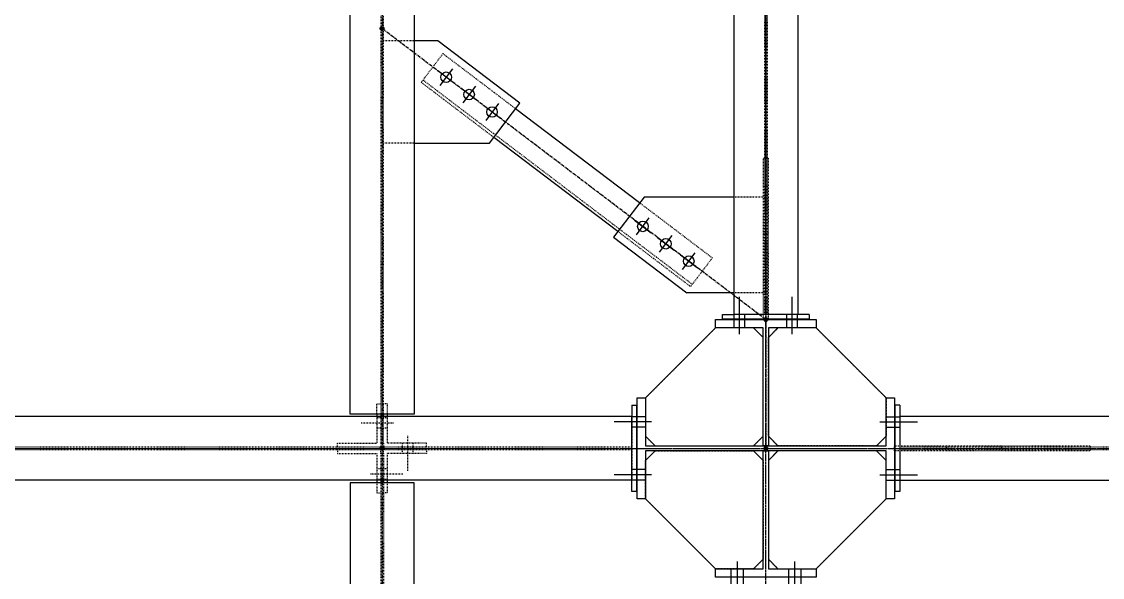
# Model space of a CAD drawing. Header units: millimetres. Extents: x 2102 to 20742, y 12631 to 26594.
# Drawn here: x 15581 to 17834, y 21052 to 22210 of the extents above; entities that cross this region are included whole.
import ezdxf

# ---------------------------------------------------------------- set-up
doc = ezdxf.new("R2010")
doc.units = ezdxf.units.MM
for name, pattern in [('CENTER', [12.7, 7.9375, -1.5875, 1.5875, -1.5875]), ('DXK_LINE_DOT2', [3.9198, 1.9599, -1.9599]), ('DXK_LINE_DOT5', [7.8785, 2.979, -0.9799, 0.9799, -0.9799, 0.9799, -0.9799])]:
    doc.linetypes.add(name, pattern=pattern)
for name, color, linetype in [('1', 7, 'Continuous'), ('2', 7, 'Continuous'), ('4', 7, 'Continuous')]:
    doc.layers.add(name, color=color, linetype=linetype)

# ---------------------------------------------------------------- blocks, each defined once
blk = doc.blocks.new('GridLine-116860372-116903 - 114867')
at = {"layer": '2', "color": 7, "linetype": 'DXK_LINE_DOT5'}
blk.add_line((20200.6, 12454.5), (20200.6, 27661.7), dxfattribs=at)
blk = doc.blocks.new('GridLine-116860372-116906 - 114867')
at = {"layer": '2', "color": 7, "linetype": 'DXK_LINE_DOT5'}
blk.add_line((2535.4, 21320.8), (24512.1, 21320.8), dxfattribs=at)
blk = doc.blocks.new('Part-116860372-114957 - 114867')
at = {"layer": '2', "color": 2, "linetype": 'Continuous'}
for p, q in [((20193.8, 21314.1), (20193.8, 21314.1)), ((20193.8, 21007.1), (20193.8, 21314.1)), ((20193.8, 21314.1), (20207.3, 21314.1)), ((20207.3, 21314.1), (20207.3, 21314.1)), ((20207.3, 21314.1), (20207.3, 21007.1)), ((20069.3, 21007.1), (20069.3, 21007.1)), ((20069.3, 20985.4), (20069.3, 21007.1)), ((20069.3, 21007.1), (20193.8, 21007.1)), ((20069.3, 20985.4), (20069.3, 20985.4)), ((20331.8, 20985.4), (20069.3, 20985.4)), ((20193.8, 21007.1), (20193.8, 21007.1)), ((20207.3, 21007.1), (20207.3, 21007.1)), ((20207.3, 21007.1), (20331.8, 21007.1)), ((20331.8, 21007.1), (20331.8, 21007.1)), ((20331.8, 21007.1), (20331.8, 20985.4)), ((20331.8, 20985.4), (20331.8, 20985.4))]:
    blk.add_line(p, q, dxfattribs=at)
blk = doc.blocks.new('Part-116860372-114980 - 114867')
at = {"layer": '4', "linetype": 'Continuous'}
blk.add_hatch(color=4, dxfattribs=at).paths.add_polyline_path([(20200.6, 21315.8, -1), (20200.6, 21325.8, -1)])
at = {"layer": '1', "color": 6, "linetype": 'DXK_LINE_DOT2'}
for p, q in [((23601.4, 21324.4), (20549.8, 21324.4)), ((23601.4, 21317.3), (20549.8, 21317.3))]:
    blk.add_line(p, q, dxfattribs=at)
at = {"layer": '2', "color": 2, "linetype": 'Continuous'}
for p, q in [((20549.8, 21404.1), (20549.8, 21237.6)), ((23601.4, 21404.1), (20549.8, 21404.1)), ((20549.8, 21237.6), (23601.4, 21237.6))]:
    blk.add_line(p, q, dxfattribs=at)
at = {"layer": '4', "color": 4, "linetype": 'CENTER'}
blk.add_line((20200.6, 21320.8), (23950.6, 21320.8), dxfattribs=at)
at = {"layer": '4', "color": 4, "linetype": 'Continuous'}
blk.add_circle((20200.6, 21320.8), 5, dxfattribs=at)
blk = doc.blocks.new('Part-116860372-114974 - 114867')
at = {"layer": '4', "linetype": 'Continuous'}
for points in [[(19200.6, 25065.8, -1), (19200.6, 25075.8, -1)], [(19200.6, 21315.8, -1), (19200.6, 21325.8, -1)]]:
    blk.add_hatch(color=4, dxfattribs=at).paths.add_polyline_path(points)
at = {"layer": '1', "color": 6, "linetype": 'DXK_LINE_DOT2'}
for p, q in [((19283.8, 25054.1), (19117.3, 25054.1)), ((19117.3, 25054.1), (19117.3, 24939.6)), ((19197, 25054.1), (19197, 24939.6)), ((19204.1, 25054.1), (19204.1, 23580.8)), ((19283.8, 25054.1), (19283.8, 24939.6)), ((19197, 24933.3), (19197, 21410.3)), ((19204.1, 21410.3), (19204.1, 23580.8)), ((19197, 21404.1), (19197, 21334.4)), ((19204.1, 21334.4), (19204.1, 21404.1)), ((19197, 21334.4), (19204.1, 21334.4))]:
    blk.add_line(p, q, dxfattribs=at)
at = {"layer": '2', "color": 2, "linetype": 'Continuous'}
for p, q in [((19117.3, 21410.3), (19117.3, 24939.6)), ((19283.8, 24933.3), (19117.3, 24933.3)), ((19197, 24939.6), (19197, 24933.3)), ((19204.1, 24939.6), (19204.1, 24933.3)), ((19283.8, 24939.6), (19283.8, 21410.3)), ((19283.8, 21410.3), (19117.3, 21410.3)), ((19197, 21410.3), (19197, 21404.1)), ((19204.1, 21404.1), (19204.1, 21410.3))]:
    blk.add_line(p, q, dxfattribs=at)
at = {"layer": '4', "color": 4, "linetype": 'CENTER'}
blk.add_line((19200.6, 25070.8), (19200.6, 21320.8), dxfattribs=at)
at = {"layer": '4', "color": 4, "linetype": 'Continuous'}
for centre in [(19200.6, 25070.8), (19200.6, 21320.8)]:
    blk.add_circle(centre, 5, dxfattribs=at)
blk = doc.blocks.new('Part-116860372-114976 - 114867')
at = {"layer": '4', "linetype": 'Continuous'}
for points in [[(19200.6, 21315.8, -1), (19200.6, 21325.8, -1)], [(19200.6, 19065.8, -1), (19200.6, 19075.8, -1)]]:
    blk.add_hatch(color=4, dxfattribs=at).paths.add_polyline_path(points)
at = {"layer": '1', "color": 6, "linetype": 'DXK_LINE_DOT2'}
for p, q in [((19197, 21307.3), (19197, 21204.8)), ((19204.1, 21307.3), (19197, 21307.3)), ((19204.1, 21307.3), (19204.1, 21237.6)), ((19204.1, 21231.3), (19204.1, 19233.3)), ((19197, 21204.8), (19197, 19233.3)), ((19117.3, 19227.1), (19117.3, 19087.1)), ((19197, 19227.1), (19197, 19087.1)), ((19204.1, 19227.1), (19204.1, 19087.1)), ((19283.8, 19227.1), (19283.8, 19087.1)), ((19283.8, 19087.1), (19117.3, 19087.1))]:
    blk.add_line(p, q, dxfattribs=at)
at = {"layer": '2', "color": 2, "linetype": 'Continuous'}
for p, q in [((19197, 21237.6), (19197, 21231.3)), ((19204.1, 21237.6), (19204.1, 21231.3)), ((19117.3, 21231.3), (19117.3, 19227.1)), ((19283.8, 21231.3), (19117.3, 21231.3)), ((19283.8, 19227.1), (19283.8, 21231.3)), ((19283.8, 19233.3), (19117.3, 19233.3)), ((19197, 19233.3), (19197, 19227.1)), ((19204.1, 19233.3), (19204.1, 19227.1))]:
    blk.add_line(p, q, dxfattribs=at)
at = {"layer": '4', "color": 4, "linetype": 'CENTER'}
blk.add_line((19200.6, 21320.8), (19200.6, 19070.8), dxfattribs=at)
at = {"layer": '4', "color": 4, "linetype": 'Continuous'}
for centre in [(19200.6, 21320.8), (19200.6, 19070.8)]:
    blk.add_circle(centre, 5, dxfattribs=at)
blk = doc.blocks.new('Part-116860372-114956 - 114867')
at = {"layer": '4', "linetype": 'Continuous'}
blk.add_hatch(color=4, dxfattribs=at).paths.add_polyline_path([(20200.6, 21315.8, -1), (20200.6, 21325.8, -1)])
at = {"layer": '2', "color": 2, "linetype": 'Continuous'}
for p, q in [((19865.1, 21189.6), (19865.1, 21452.1)), ((19865.1, 21452.1), (19886.9, 21452.1)), ((19886.9, 21452.1), (19886.9, 21327.6)), ((20514.3, 21452.1), (20536, 21452.1)), ((20514.3, 21327.6), (20514.3, 21452.1)), ((20536, 21452.1), (20536, 21189.6)), ((19886.9, 21327.6), (20514.3, 21327.6)), ((20514.3, 21314.1), (19886.9, 21314.1)), ((19886.9, 21314.1), (19886.9, 21189.6)), ((20514.3, 21189.6), (20514.3, 21314.1)), ((19886.9, 21189.6), (19865.1, 21189.6)), ((20536, 21189.6), (20514.3, 21189.6))]:
    blk.add_line(p, q, dxfattribs=at)
at = {"layer": '4', "color": 4, "linetype": 'CENTER'}
blk.add_line((20200.6, 21320.8), (20200.6, 21320.8), dxfattribs=at)
at = {"layer": '4', "color": 4, "linetype": 'Continuous'}
blk.add_circle((20200.6, 21320.8), 5, dxfattribs=at)
blk = doc.blocks.new('Part-116860372-114958 - 114867')
at = {"layer": '2', "color": 2, "linetype": 'Continuous'}
for p, q in [((20069.3, 21656.3), (20069.3, 21656.3)), ((20069.3, 21656.3), (20331.8, 21656.3)), ((20069.3, 21634.5), (20069.3, 21656.3)), ((20069.3, 21634.5), (20069.3, 21634.5)), ((20193.8, 21634.5), (20069.3, 21634.5)), ((20193.8, 21634.5), (20193.8, 21634.5)), ((20193.8, 21327.6), (20193.8, 21634.5)), ((20207.3, 21634.5), (20207.3, 21634.5)), ((20331.8, 21634.5), (20207.3, 21634.5)), ((20207.3, 21634.5), (20207.3, 21327.6)), ((20331.8, 21656.3), (20331.8, 21656.3)), ((20331.8, 21656.3), (20331.8, 21634.5)), ((20331.8, 21634.5), (20331.8, 21634.5)), ((20193.8, 21327.6), (20193.8, 21327.6)), ((20207.3, 21327.6), (20193.8, 21327.6)), ((20207.3, 21327.6), (20207.3, 21327.6))]:
    blk.add_line(p, q, dxfattribs=at)
blk = doc.blocks.new('Part-116860372-114973 - 114867')
at = {"layer": '4', "linetype": 'Continuous'}
for points in [[(17825.6, 21315.8, -1), (17825.6, 21325.8, -1)], [(20200.6, 21315.8, -1), (20200.6, 21325.8, -1)]]:
    blk.add_hatch(color=4, dxfattribs=at).paths.add_polyline_path(points)
at = {"layer": '1', "color": 6, "linetype": 'DXK_LINE_DOT2'}
for p, q in [((17840.9, 21404.1), (17840.9, 21237.6)), ((17938.1, 21404.1), (17840.9, 21404.1)), ((17840.9, 21324.4), (17938.1, 21324.4)), ((19851.4, 21324.4), (17944.3, 21324.4)), ((17938.1, 21317.3), (17840.9, 21317.3)), ((19851.4, 21317.3), (17944.3, 21317.3)), ((17938.1, 21237.6), (17840.9, 21237.6))]:
    blk.add_line(p, q, dxfattribs=at)
at = {"layer": '2', "color": 2, "linetype": 'Continuous'}
for p, q in [((19851.4, 21404.1), (17938.1, 21404.1)), ((17944.3, 21404.1), (17944.3, 21237.6)), ((19851.4, 21237.6), (19851.4, 21404.1)), ((17944.3, 21324.4), (17938.1, 21324.4)), ((17944.3, 21317.3), (17938.1, 21317.3)), ((19851.4, 21237.6), (17938.1, 21237.6))]:
    blk.add_line(p, q, dxfattribs=at)
at = {"layer": '4', "color": 4, "linetype": 'CENTER'}
blk.add_line((17825.6, 21320.8), (20200.6, 21320.8), dxfattribs=at)
at = {"layer": '4', "color": 4, "linetype": 'Continuous'}
for centre in [(17825.6, 21320.8), (20200.6, 21320.8)]:
    blk.add_circle(centre, 5, dxfattribs=at)
blk = doc.blocks.new('Part-116860372-114975 - 114867')
at = {"layer": '4', "linetype": 'Continuous'}
for points in [[(20200.6, 25065.8, -1), (20200.6, 25075.8, -1)], [(20200.6, 21315.8, -1), (20200.6, 21325.8, -1)]]:
    blk.add_hatch(color=4, dxfattribs=at).paths.add_polyline_path(points)
at = {"layer": '1', "color": 6, "linetype": 'DXK_LINE_DOT2'}
for p, q in [((20197, 25050.3), (20197, 21670)), ((20204.1, 25050.3), (20204.1, 21670))]:
    blk.add_line(p, q, dxfattribs=at)
at = {"layer": '2', "color": 2, "linetype": 'Continuous'}
for p, q in [((20283.8, 25050.3), (20117.3, 25050.3)), ((20117.3, 25050.3), (20117.3, 21670)), ((20283.8, 25050.3), (20283.8, 21670)), ((20283.8, 21670), (20117.3, 21670))]:
    blk.add_line(p, q, dxfattribs=at)
at = {"layer": '4', "color": 4, "linetype": 'CENTER'}
blk.add_line((20200.6, 25070.8), (20200.6, 21320.8), dxfattribs=at)
at = {"layer": '4', "color": 4, "linetype": 'Continuous'}
for centre in [(20200.6, 25070.8), (20200.6, 21320.8)]:
    blk.add_circle(centre, 5, dxfattribs=at)
blk = doc.blocks.new('Bolt-116860372-115869 - 114867')
at = {"layer": '2', "color": 1, "linetype": 'Continuous'}
for p, q in [((20131.8, 21618.3), (20131.8, 21715.8)), ((20131.8, 21618.3), (20131.8, 21715.8)), ((20269.3, 21618.3), (20269.3, 21715.8)), ((20269.3, 21618.3), (20269.3, 21715.8)), ((20118.1, 21657.5), (20118.1, 21670)), ((20118.1, 21657.5), (20118.1, 21670)), ((20145.6, 21657.5), (20145.6, 21670)), ((20145.6, 21657.5), (20145.6, 21670)), ((20255.6, 21657.5), (20255.6, 21670)), ((20255.6, 21657.5), (20255.6, 21670)), ((20283.1, 21657.5), (20283.1, 21670)), ((20283.1, 21657.5), (20283.1, 21670)), ((20118.1, 21634.5), (20118.1, 21656.3)), ((20118.1, 21634.5), (20118.1, 21656.3)), ((20145.6, 21634.5), (20145.6, 21656.3)), ((20145.6, 21634.5), (20145.6, 21656.3)), ((20255.6, 21634.5), (20255.6, 21656.3)), ((20255.6, 21634.5), (20255.6, 21656.3)), ((20283.1, 21634.5), (20283.1, 21656.3)), ((20283.1, 21634.5), (20283.1, 21656.3))]:
    blk.add_line(p, q, dxfattribs=at)
blk = doc.blocks.new('Bolt-116860372-115446 - 114867')
at = {"layer": '1', "color": 1, "linetype": 'DXK_LINE_DOT2'}
for p, q in [((19187, 21268.5), (19197, 21268.5)), ((19197, 21268.5), (19204.1, 21268.5)), ((19204.1, 21268.5), (19214.1, 21268.5)), ((19170.8, 21254.8), (19255.8, 21254.8)), ((19187, 21241), (19197, 21241)), ((19197, 21241), (19204.1, 21241)), ((19204.1, 21241), (19214.1, 21241))]:
    blk.add_line(p, q, dxfattribs=at)
blk = doc.blocks.new('Bolt-116860372-115450 - 114867')
at = {"layer": '1', "color": 1, "linetype": 'DXK_LINE_DOT2'}
for p, q in [((19230.4, 21386.9), (19145.4, 21386.9)), ((19197, 21400.6), (19187, 21400.6)), ((19204.1, 21400.6), (19197, 21400.6)), ((19214.1, 21400.6), (19204.1, 21400.6)), ((19197, 21373.1), (19187, 21373.1)), ((19204.1, 21373.1), (19197, 21373.1)), ((19214.1, 21373.1), (19204.1, 21373.1))]:
    blk.add_line(p, q, dxfattribs=at)
blk = doc.blocks.new('Part-116860372-116243 - 114867')
at = {"layer": '1', "color": 6, "linetype": 'DXK_LINE_DOT2'}
for p, q in [((20197, 21975.4), (20117.3, 21975.4)), ((20197, 21725.8), (20117.3, 21725.8))]:
    blk.add_line(p, q, dxfattribs=at)
at = {"layer": '2', "color": 2, "linetype": 'Continuous'}
for p, q in [((19883.2, 21975.4), (19803.9, 21870.8)), ((20117.3, 21975.4), (19883.2, 21975.4)), ((19803.9, 21870.8), (19995.1, 21725.8)), ((20117.3, 21725.8), (19995.1, 21725.8))]:
    blk.add_line(p, q, dxfattribs=at)
blk = doc.blocks.new('Part-116860372-115083 - 114867')
at = {"layer": '4', "linetype": 'Continuous'}
for points in [[(19200.6, 22409.6, -1), (19200.6, 22419.6, -1)], [(20200.6, 21651.3, -1), (20200.6, 21661.3, -1)]]:
    blk.add_hatch(color=4, dxfattribs=at).paths.add_polyline_path(points)
at = {"layer": '1', "color": 6, "linetype": 'DXK_LINE_DOT2'}
for p, q in [((19359.2, 22349.2), (19302.6, 22274.5)), ((19548.5, 22205.7), (19359.2, 22349.2)), ((20009, 21748.2), (19307.1, 22280.5)), ((19302.6, 22274.5), (19491.8, 22131)), ((20061.1, 21817), (19871.8, 21960.5)), ((20004.4, 21742.3), (19815.2, 21885.8)), ((20061.1, 21817), (20004.4, 21742.3))]:
    blk.add_line(p, q, dxfattribs=at)
at = {"layer": '2', "color": 2, "linetype": 'Continuous'}
for p, q in [((19871.8, 21960.5), (19548.5, 22205.7)), ((19815.2, 21885.8), (19491.8, 22131))]:
    blk.add_line(p, q, dxfattribs=at)
at = {"layer": '4', "color": 4, "linetype": 'CENTER'}
blk.add_line((20200.6, 21656.3), (19200.6, 22414.6), dxfattribs=at)
at = {"layer": '4', "color": 4, "linetype": 'Continuous'}
for centre in [(19200.6, 22414.6), (20200.6, 21656.3)]:
    blk.add_circle(centre, 5, dxfattribs=at)
blk = doc.blocks.new('Part-116860372-157499 - 114867')
at = {"layer": '1', "color": 6, "linetype": 'DXK_LINE_DOT2'}
for p, q in [((20232.3, 21314.1), (20207.3, 21289.1)), ((20514.3, 21289.1), (20489.3, 21314.1)), ((20331.8, 21007.2), (20514.3, 21189.6)), ((20207.3, 21032.2), (20232.3, 21007.2))]:
    blk.add_line(p, q, dxfattribs=at)
blk = doc.blocks.new('Bolt-116860372-116631 - 114867')
at = {"layer": '2', "color": 1, "linetype": 'Continuous'}
for p, q in [((19903.1, 21389.6), (19805.6, 21389.6)), ((19903.1, 21389.6), (19805.6, 21389.6)), ((19863.9, 21403.3), (19851.4, 21403.3)), ((19863.9, 21403.3), (19851.4, 21403.3)), ((19886.9, 21403.3), (19865.1, 21403.3)), ((19886.9, 21403.3), (19865.1, 21403.3)), ((19863.9, 21375.8), (19851.4, 21375.8)), ((19863.9, 21375.8), (19851.4, 21375.8)), ((19886.9, 21375.8), (19865.1, 21375.8)), ((19886.9, 21375.8), (19865.1, 21375.8)), ((19863.9, 21265.8), (19851.4, 21265.8)), ((19863.9, 21265.8), (19851.4, 21265.8)), ((19886.9, 21265.8), (19865.1, 21265.8)), ((19886.9, 21265.8), (19865.1, 21265.8)), ((19903.1, 21252.1), (19805.6, 21252.1)), ((19903.1, 21252.1), (19805.6, 21252.1)), ((19863.9, 21238.3), (19851.4, 21238.3)), ((19863.9, 21238.3), (19851.4, 21238.3)), ((19886.9, 21238.3), (19865.1, 21238.3)), ((19886.9, 21238.3), (19865.1, 21238.3))]:
    blk.add_line(p, q, dxfattribs=at)
blk = doc.blocks.new('Part-116860372-115444 - 114867')
at = {"layer": '1', "color": 6, "linetype": 'DXK_LINE_DOT2'}
for p, q in [((19204.1, 21307.3), (19204.1, 21317.3)), ((19316.6, 21307.3), (19214.1, 21307.3)), ((19214.1, 21307.3), (19214.1, 21237.6)), ((19316.6, 21317.3), (19316.6, 21307.3)), ((19204.1, 21231.3), (19204.1, 21237.6)), ((19214.1, 21231.3), (19214.1, 21204.8)), ((19214.1, 21204.8), (19204.1, 21204.8))]:
    blk.add_line(p, q, dxfattribs=at)
at = {"layer": '2', "color": 2, "linetype": 'Continuous'}
blk.add_line((19214.1, 21237.6), (19214.1, 21231.3), dxfattribs=at)
blk = doc.blocks.new('Part-116860372-115445 - 114867')
at = {"layer": '1', "color": 6, "linetype": 'DXK_LINE_DOT2'}
for p, q in [((19084.5, 21317.3), (19084.5, 21307.3)), ((19084.5, 21307.3), (19187, 21307.3)), ((19187, 21307.3), (19187, 21237.6)), ((19197, 21307.3), (19197, 21317.3)), ((19187, 21231.3), (19187, 21204.8)), ((19187, 21204.8), (19197, 21204.8))]:
    blk.add_line(p, q, dxfattribs=at)
at = {"layer": '2', "color": 2, "linetype": 'Continuous'}
blk.add_line((19187, 21237.6), (19187, 21231.3), dxfattribs=at)
blk = doc.blocks.new('Part-116860372-115448 - 114867')
at = {"layer": '1', "color": 6, "linetype": 'DXK_LINE_DOT2'}
for p, q in [((19187, 21410.3), (19187, 21436.9)), ((19187, 21436.9), (19197, 21436.9)), ((19197, 21410.3), (19197, 21404.1)), ((19187, 21404.1), (19187, 21334.4)), ((19084.5, 21324.4), (19084.5, 21334.4)), ((19084.5, 21334.4), (19187, 21334.4)), ((19197, 21334.4), (19197, 21324.4))]:
    blk.add_line(p, q, dxfattribs=at)
at = {"layer": '2', "color": 2, "linetype": 'Continuous'}
blk.add_line((19187, 21410.3), (19187, 21404.1), dxfattribs=at)
blk = doc.blocks.new('Part-116860372-115449 - 114867')
at = {"layer": '1', "color": 6, "linetype": 'DXK_LINE_DOT2'}
for p, q in [((19214.1, 21436.9), (19204.1, 21436.9)), ((19214.1, 21436.9), (19214.1, 21410.3)), ((19204.1, 21410.3), (19204.1, 21404.1)), ((19214.1, 21404.1), (19214.1, 21334.4)), ((19204.1, 21334.4), (19204.1, 21324.4)), ((19316.6, 21334.4), (19214.1, 21334.4)), ((19316.6, 21324.4), (19316.6, 21334.4))]:
    blk.add_line(p, q, dxfattribs=at)
at = {"layer": '2', "color": 2, "linetype": 'Continuous'}
blk.add_line((19214.1, 21410.3), (19214.1, 21404.1), dxfattribs=at)
blk = doc.blocks.new('Bolt-116860372-115459 - 114867')
at = {"layer": '1', "color": 1, "linetype": 'DXK_LINE_DOT2'}
for p, q in [((19266.6, 21353.8), (19266.6, 21262.6)), ((19252.9, 21334.4), (19252.9, 21324.4)), ((19252.9, 21324.4), (19252.9, 21317.3)), ((19280.4, 21334.4), (19280.4, 21324.4)), ((19280.4, 21324.4), (19280.4, 21317.3)), ((19252.9, 21317.3), (19252.9, 21307.3)), ((19280.4, 21317.3), (19280.4, 21307.3))]:
    blk.add_line(p, q, dxfattribs=at)
blk = doc.blocks.new('Part-116860372-149975 - 114867')
at = {"layer": '1', "color": 6, "linetype": 'DXK_LINE_DOT2'}
for p, q in [((20331.8, 21634.5), (20232.3, 21634.5)), ((20207.3, 21352.6), (20207.3, 21609.5)), ((20514.3, 21452.1), (20514.3, 21352.6)), ((20489.3, 21327.6), (20232.3, 21327.6))]:
    blk.add_line(p, q, dxfattribs=at)
at = {"layer": '2', "color": 2, "linetype": 'Continuous'}
for p, q in [((20232.3, 21634.5), (20207.3, 21609.5)), ((20331.8, 21634.5), (20514.3, 21452.1)), ((20232.3, 21327.6), (20207.3, 21352.6)), ((20514.3, 21352.6), (20489.3, 21327.6))]:
    blk.add_line(p, q, dxfattribs=at)
blk = doc.blocks.new('Bolt-116860372-116244 - 114867')
at = {"layer": '2', "color": 1, "linetype": 'Continuous'}
for p, q in [((19858.3, 21915.8), (19902.2, 21882.6)), ((19863.6, 21877.3), (19896.9, 21921.1)), ((19918.1, 21870.5), (19961.9, 21837.2)), ((19923.4, 21831.9), (19956.6, 21875.8)), ((19983.2, 21786.6), (20016.4, 21830.5)), ((19977.9, 21825.2), (20021.7, 21791.9))]:
    blk.add_line(p, q, dxfattribs=at)
for centre in [(19880.3, 21899.2), (19940, 21853.9), (19999.8, 21808.5)]:
    blk.add_circle(centre, 13.8, dxfattribs=at)
blk = doc.blocks.new('Bolt-116860372-116628 - 114867')
at = {"layer": '2', "color": 1, "linetype": 'Continuous'}
for p, q in [((20498, 21389.6), (20595.5, 21389.6)), ((20498, 21389.6), (20595.5, 21389.6)), ((20514.3, 21403.3), (20536, 21403.3)), ((20514.3, 21403.3), (20536, 21403.3)), ((20537.3, 21403.3), (20549.8, 21403.3)), ((20537.3, 21403.3), (20549.8, 21403.3)), ((20514.3, 21375.8), (20536, 21375.8)), ((20514.3, 21375.8), (20536, 21375.8)), ((20537.3, 21375.8), (20549.8, 21375.8)), ((20537.3, 21375.8), (20549.8, 21375.8)), ((20514.3, 21265.8), (20536, 21265.8)), ((20514.3, 21265.8), (20536, 21265.8)), ((20537.3, 21265.8), (20549.8, 21265.8)), ((20537.3, 21265.8), (20549.8, 21265.8)), ((20498, 21252.1), (20595.5, 21252.1)), ((20498, 21252.1), (20595.5, 21252.1)), ((20514.3, 21238.3), (20536, 21238.3)), ((20514.3, 21238.3), (20536, 21238.3)), ((20537.3, 21238.3), (20549.8, 21238.3)), ((20537.3, 21238.3), (20549.8, 21238.3))]:
    blk.add_line(p, q, dxfattribs=at)
blk = doc.blocks.new('Part-116860372-115868 - 114867')
at = {"layer": '1', "color": 6, "linetype": 'DXK_LINE_DOT2'}
blk.add_line((20283.8, 21670), (20117.3, 21670), dxfattribs=at)
at = {"layer": '2', "color": 2, "linetype": 'Continuous'}
for p, q in [((20088.1, 21657.5), (20088.1, 21670)), ((20088.1, 21670), (20117.3, 21670)), ((20313.1, 21670), (20283.8, 21670)), ((20313.1, 21670), (20313.1, 21657.5)), ((20313.1, 21657.5), (20088.1, 21657.5))]:
    blk.add_line(p, q, dxfattribs=at)
blk = doc.blocks.new('Bolt-116860372-115875 - 114867')
at = {"layer": '2', "color": 1, "linetype": 'Continuous'}
for p, q in [((20125.6, 21025.9), (20125.6, 20913.4)), ((20125.6, 21025.9), (20125.6, 20913.4)), ((20125.6, 21025.9), (20125.6, 20913.4)), ((20125.6, 21025.9), (20125.6, 20913.4)), ((20125.6, 21025.9), (20125.6, 20913.4)), ((20125.6, 21025.9), (20125.6, 20913.4)), ((20125.6, 21025.9), (20125.6, 20913.4)), ((20125.6, 21025.9), (20125.6, 20913.4)), ((20125.6, 21025.9), (20125.6, 20913.4)), ((20125.6, 21025.9), (20125.6, 20913.4)), ((20275.6, 21025.9), (20275.6, 20913.4)), ((20275.6, 21025.9), (20275.6, 20913.4)), ((20275.6, 21025.9), (20275.6, 20913.4)), ((20275.6, 21025.9), (20275.6, 20913.4)), ((20275.6, 21025.9), (20275.6, 20913.4)), ((20275.6, 21025.9), (20275.6, 20913.4)), ((20275.6, 21025.9), (20275.6, 20913.4)), ((20275.6, 21025.9), (20275.6, 20913.4)), ((20275.6, 21025.9), (20275.6, 20913.4)), ((20275.6, 21025.9), (20275.6, 20913.4)), ((20109.3, 21007.1), (20109.3, 20985.4)), ((20109.3, 21007.1), (20109.3, 20985.4)), ((20109.3, 21007.1), (20109.3, 20985.4)), ((20109.3, 21007.1), (20109.3, 20985.4)), ((20109.3, 21007.1), (20109.3, 20985.4)), ((20109.3, 21007.1), (20109.3, 20985.4)), ((20109.3, 21007.1), (20109.3, 20985.4)), ((20109.3, 21007.1), (20109.3, 20985.4)), ((20109.3, 21007.1), (20109.3, 20985.4)), ((20109.3, 21007.1), (20109.3, 20985.4)), ((20109.3, 20984.1), (20109.3, 20964.1)), ((20109.3, 20984.1), (20109.3, 20964.1)), ((20109.3, 20984.1), (20109.3, 20964.1)), ((20109.3, 20984.1), (20109.3, 20964.1)), ((20109.3, 20984.1), (20109.3, 20964.1)), ((20109.3, 20984.1), (20109.3, 20964.1)), ((20109.3, 20984.1), (20109.3, 20964.1)), ((20109.3, 20984.1), (20109.3, 20964.1)), ((20109.3, 20984.1), (20109.3, 20964.1)), ((20109.3, 20984.1), (20109.3, 20964.1)), ((20141.8, 21007.1), (20141.8, 20985.4)), ((20141.8, 21007.1), (20141.8, 20985.4)), ((20141.8, 21007.1), (20141.8, 20985.4)), ((20141.8, 21007.1), (20141.8, 20985.4)), ((20141.8, 21007.1), (20141.8, 20985.4)), ((20141.8, 21007.1), (20141.8, 20985.4)), ((20141.8, 21007.1), (20141.8, 20985.4)), ((20141.8, 21007.1), (20141.8, 20985.4)), ((20141.8, 21007.1), (20141.8, 20985.4)), ((20141.8, 21007.1), (20141.8, 20985.4)), ((20141.8, 20984.1), (20141.8, 20964.1)), ((20141.8, 20984.1), (20141.8, 20964.1)), ((20141.8, 20984.1), (20141.8, 20964.1)), ((20141.8, 20984.1), (20141.8, 20964.1)), ((20141.8, 20984.1), (20141.8, 20964.1)), ((20141.8, 20984.1), (20141.8, 20964.1)), ((20141.8, 20984.1), (20141.8, 20964.1)), ((20141.8, 20984.1), (20141.8, 20964.1)), ((20141.8, 20984.1), (20141.8, 20964.1)), ((20141.8, 20984.1), (20141.8, 20964.1)), ((20259.3, 21007.1), (20259.3, 20985.4)), ((20259.3, 21007.1), (20259.3, 20985.4)), ((20259.3, 21007.1), (20259.3, 20985.4)), ((20259.3, 21007.1), (20259.3, 20985.4)), ((20259.3, 21007.1), (20259.3, 20985.4)), ((20259.3, 21007.1), (20259.3, 20985.4)), ((20259.3, 21007.1), (20259.3, 20985.4)), ((20259.3, 21007.1), (20259.3, 20985.4)), ((20259.3, 21007.1), (20259.3, 20985.4)), ((20259.3, 21007.1), (20259.3, 20985.4)), ((20259.3, 20984.1), (20259.3, 20964.1)), ((20259.3, 20984.1), (20259.3, 20964.1)), ((20259.3, 20984.1), (20259.3, 20964.1)), ((20259.3, 20984.1), (20259.3, 20964.1)), ((20259.3, 20984.1), (20259.3, 20964.1)), ((20259.3, 20984.1), (20259.3, 20964.1)), ((20259.3, 20984.1), (20259.3, 20964.1)), ((20259.3, 20984.1), (20259.3, 20964.1)), ((20259.3, 20984.1), (20259.3, 20964.1)), ((20259.3, 20984.1), (20259.3, 20964.1)), ((20291.8, 21007.1), (20291.8, 20985.4)), ((20291.8, 21007.1), (20291.8, 20985.4)), ((20291.8, 21007.1), (20291.8, 20985.4)), ((20291.8, 21007.1), (20291.8, 20985.4)), ((20291.8, 21007.1), (20291.8, 20985.4)), ((20291.8, 21007.1), (20291.8, 20985.4)), ((20291.8, 21007.1), (20291.8, 20985.4)), ((20291.8, 21007.1), (20291.8, 20985.4)), ((20291.8, 21007.1), (20291.8, 20985.4)), ((20291.8, 21007.1), (20291.8, 20985.4)), ((20291.8, 20984.1), (20291.8, 20964.1)), ((20291.8, 20984.1), (20291.8, 20964.1)), ((20291.8, 20984.1), (20291.8, 20964.1)), ((20291.8, 20984.1), (20291.8, 20964.1)), ((20291.8, 20984.1), (20291.8, 20964.1)), ((20291.8, 20984.1), (20291.8, 20964.1)), ((20291.8, 20984.1), (20291.8, 20964.1)), ((20291.8, 20984.1), (20291.8, 20964.1)), ((20291.8, 20984.1), (20291.8, 20964.1)), ((20291.8, 20984.1), (20291.8, 20964.1))]:
    blk.add_line(p, q, dxfattribs=at)
blk = doc.blocks.new('Part-116860372-115896 - 114867')
at = {"layer": '1', "color": 6, "linetype": 'DXK_LINE_DOT2'}
for p, q in [((20194.3, 22077), (20206.8, 22077)), ((20194.3, 21657.5), (20194.3, 22077)), ((20206.8, 22077), (20206.8, 21657.5)), ((20194.3, 21881.8), (20206.8, 21881.8)), ((20194.3, 21757.3), (20206.8, 21757.3)), ((20206.8, 21656.3), (20194.3, 21656.3))]:
    blk.add_line(p, q, dxfattribs=at)
at = {"layer": '2', "color": 2, "linetype": 'Continuous'}
for p, q in [((20194.3, 21657.5), (20194.3, 21656.3)), ((20206.8, 21657.5), (20206.8, 21656.3))]:
    blk.add_line(p, q, dxfattribs=at)
blk = doc.blocks.new('Part-116860372-157497 - 114867')
at = {"layer": '1', "color": 6, "linetype": 'DXK_LINE_DOT2'}
for p, q in [((20207.3, 21609.5), (20232.3, 21634.5)), ((20331.8, 21634.5), (20514.3, 21452.1)), ((20232.3, 21327.6), (20207.3, 21352.6)), ((20514.3, 21352.6), (20489.3, 21327.6))]:
    blk.add_line(p, q, dxfattribs=at)
blk = doc.blocks.new('Bolt-116860372-116241 - 114867')
at = {"layer": '2', "color": 1, "linetype": 'Continuous'}
for p, q in [((19384.3, 22309.8), (19351, 22266)), ((19389.6, 22271.3), (19345.7, 22304.5)), ((19449.3, 22226), (19405.5, 22259.2)), ((19444, 22264.5), (19410.8, 22220.7)), ((19509.1, 22180.6), (19465.3, 22213.9)), ((19503.8, 22219.2), (19470.6, 22175.3))]:
    blk.add_line(p, q, dxfattribs=at)
for centre in [(19367.6, 22287.9), (19427.4, 22242.6), (19487.2, 22197.3)]:
    blk.add_circle(centre, 13.7, dxfattribs=at)
blk = doc.blocks.new('Part-116860372-149974 - 114867')
at = {"layer": '1', "color": 6, "linetype": 'DXK_LINE_DOT2'}
for p, q in [((20168.8, 21634.5), (20069.3, 21634.5)), ((20193.8, 21352.6), (20193.8, 21609.5)), ((19886.9, 21452.1), (19886.9, 21352.6)), ((19911.9, 21327.6), (20168.8, 21327.6))]:
    blk.add_line(p, q, dxfattribs=at)
at = {"layer": '2', "color": 2, "linetype": 'Continuous'}
for p, q in [((20069.3, 21634.5), (19886.9, 21452.1)), ((20193.8, 21609.5), (20168.8, 21634.5)), ((19886.9, 21352.6), (19911.9, 21327.6)), ((20168.8, 21327.6), (20193.8, 21352.6))]:
    blk.add_line(p, q, dxfattribs=at)
blk = doc.blocks.new('Part-116860372-116240 - 114867')
at = {"layer": '1', "color": 6, "linetype": 'DXK_LINE_DOT2'}
for p, q in [((19283.8, 22382.5), (19204.1, 22382.5)), ((19283.8, 22116), (19204.1, 22116))]:
    blk.add_line(p, q, dxfattribs=at)
at = {"layer": '2', "color": 2, "linetype": 'Continuous'}
for p, q in [((19346.3, 22382.5), (19283.8, 22382.5)), ((19559.8, 22220.6), (19346.3, 22382.5)), ((19480.5, 22116), (19559.8, 22220.6)), ((19283.8, 22116), (19480.5, 22116))]:
    blk.add_line(p, q, dxfattribs=at)
blk = doc.blocks.new('Part-116860372-116627 - 114867')
at = {"layer": '1', "color": 6, "linetype": 'DXK_LINE_DOT2'}
blk.add_line((20549.8, 21404.1), (20549.8, 21237.6), dxfattribs=at)
at = {"layer": '2', "color": 2, "linetype": 'Continuous'}
for p, q in [((20549.8, 21433.3), (20537.3, 21433.3)), ((20537.3, 21208.3), (20537.3, 21433.3)), ((20549.8, 21433.3), (20549.8, 21404.1)), ((20549.8, 21237.6), (20549.8, 21208.3)), ((20549.8, 21208.3), (20537.3, 21208.3))]:
    blk.add_line(p, q, dxfattribs=at)
blk = doc.blocks.new('Part-116860372-116630 - 114867')
at = {"layer": '1', "color": 6, "linetype": 'DXK_LINE_DOT2'}
blk.add_line((19851.4, 21404.1), (19851.4, 21237.6), dxfattribs=at)
at = {"layer": '2', "color": 2, "linetype": 'Continuous'}
for p, q in [((19851.4, 21433.3), (19851.4, 21404.1)), ((19851.4, 21433.3), (19863.9, 21433.3)), ((19863.9, 21433.3), (19863.9, 21208.3)), ((19851.4, 21208.3), (19851.4, 21237.6)), ((19863.9, 21208.3), (19851.4, 21208.3))]:
    blk.add_line(p, q, dxfattribs=at)
blk = doc.blocks.new('Part-116860372-116702 - 114867')
at = {"layer": '1', "color": 6, "linetype": 'DXK_LINE_DOT2'}
for p, q in [((20536, 21314.6), (20536, 21327.1)), ((20537.3, 21327.1), (21045.1, 21327.1)), ((20672.3, 21314.6), (20672.3, 21327.1)), ((20814.4, 21314.6), (20814.4, 21327.1)), ((21045.1, 21327.1), (21045.1, 21314.6)), ((21045.1, 21314.6), (20537.3, 21314.6))]:
    blk.add_line(p, q, dxfattribs=at)
at = {"layer": '2', "color": 2, "linetype": 'Continuous'}
for p, q in [((20536, 21327.1), (20537.3, 21327.1)), ((20537.3, 21314.6), (20536, 21314.6))]:
    blk.add_line(p, q, dxfattribs=at)
blk = doc.blocks.new('Part-116860372-149976 - 114867')
at = {"layer": '1', "color": 6, "linetype": 'DXK_LINE_DOT2'}
for p, q in [((19911.9, 21314.1), (20168.8, 21314.1)), ((19886.9, 21189.6), (19886.9, 21289.1)), ((20193.8, 21289.1), (20193.8, 21032.2)), ((20168.8, 21007.2), (20069.3, 21007.2))]:
    blk.add_line(p, q, dxfattribs=at)
at = {"layer": '2', "color": 2, "linetype": 'Continuous'}
for p, q in [((19911.9, 21314.1), (19886.9, 21289.1)), ((20168.8, 21314.1), (20193.8, 21289.1)), ((20069.3, 21007.2), (19886.9, 21189.6)), ((20193.8, 21032.2), (20168.8, 21007.2))]:
    blk.add_line(p, q, dxfattribs=at)
blk = doc.blocks.new('Part-116860372-149977 - 114867')
at = {"layer": '1', "color": 6, "linetype": 'DXK_LINE_DOT2'}
for p, q in [((20489.3, 21314.1), (20232.3, 21314.1)), ((20207.3, 21289.1), (20207.3, 21032.2)), ((20514.3, 21189.6), (20514.3, 21289.1)), ((20232.3, 21007.2), (20331.8, 21007.2))]:
    blk.add_line(p, q, dxfattribs=at)
at = {"layer": '2', "color": 2, "linetype": 'Continuous'}
for p, q in [((20232.3, 21314.1), (20207.3, 21289.1)), ((20514.3, 21289.1), (20489.3, 21314.1)), ((20331.8, 21007.2), (20514.3, 21189.6)), ((20207.3, 21032.2), (20232.3, 21007.2))]:
    blk.add_line(p, q, dxfattribs=at)
blk = doc.blocks.new('Part-116860372-157496 - 114867')
at = {"layer": '1', "color": 6, "linetype": 'DXK_LINE_DOT2'}
for p, q in [((20069.3, 21634.5), (19886.9, 21452.1)), ((20193.8, 21609.5), (20168.8, 21634.5)), ((19886.9, 21352.6), (19911.9, 21327.6)), ((20168.8, 21327.6), (20193.8, 21352.6))]:
    blk.add_line(p, q, dxfattribs=at)
blk = doc.blocks.new('Part-116860372-157498 - 114867')
at = {"layer": '1', "color": 6, "linetype": 'DXK_LINE_DOT2'}
for p, q in [((19886.9, 21289.1), (19911.9, 21314.1)), ((20168.8, 21314.1), (20193.8, 21289.1)), ((20069.3, 21007.2), (19886.9, 21189.6)), ((20193.8, 21032.2), (20168.8, 21007.2))]:
    blk.add_line(p, q, dxfattribs=at)

msp = doc.modelspace()

# ---------------------------------------------------------------- block references
at = {"xscale": 0.8, "yscale": 0.8, "zscale": 0.8}
for name in ['GridLine-116860372-116903 - 114867', 'Part-116860372-114974 - 114867', 'Part-116860372-114975 - 114867', 'Part-116860372-115083 - 114867', 'Part-116860372-116240 - 114867', 'Bolt-116860372-116241 - 114867', 'Part-116860372-115896 - 114867', 'Part-116860372-116243 - 114867', 'Bolt-116860372-116244 - 114867', 'Bolt-116860372-115869 - 114867', 'Part-116860372-114958 - 114867', 'Part-116860372-115868 - 114867', 'Part-116860372-149974 - 114867', 'Part-116860372-157496 - 114867', 'Part-116860372-149975 - 114867', 'Part-116860372-157497 - 114867', 'GridLine-116860372-116906 - 114867', 'Part-116860372-115448 - 114867', 'Part-116860372-115449 - 114867', 'Part-116860372-116630 - 114867', 'Part-116860372-114956 - 114867', 'Part-116860372-116627 - 114867', 'Part-116860372-114973 - 114867', 'Bolt-116860372-115450 - 114867', 'Bolt-116860372-116631 - 114867', 'Part-116860372-114980 - 114867', 'Bolt-116860372-116628 - 114867', 'Bolt-116860372-115459 - 114867', 'Part-116860372-115445 - 114867', 'Part-116860372-114976 - 114867', 'Part-116860372-115444 - 114867', 'Part-116860372-149976 - 114867', 'Part-116860372-157498 - 114867', 'Part-116860372-114957 - 114867', 'Part-116860372-157499 - 114867', 'Part-116860372-149977 - 114867', 'Part-116860372-116702 - 114867', 'Bolt-116860372-115446 - 114867', 'Bolt-116860372-115875 - 114867']:
    msp.add_blockref(name, (971.5, 4264.2), dxfattribs=at)

doc.saveas('drawing.dxf')
